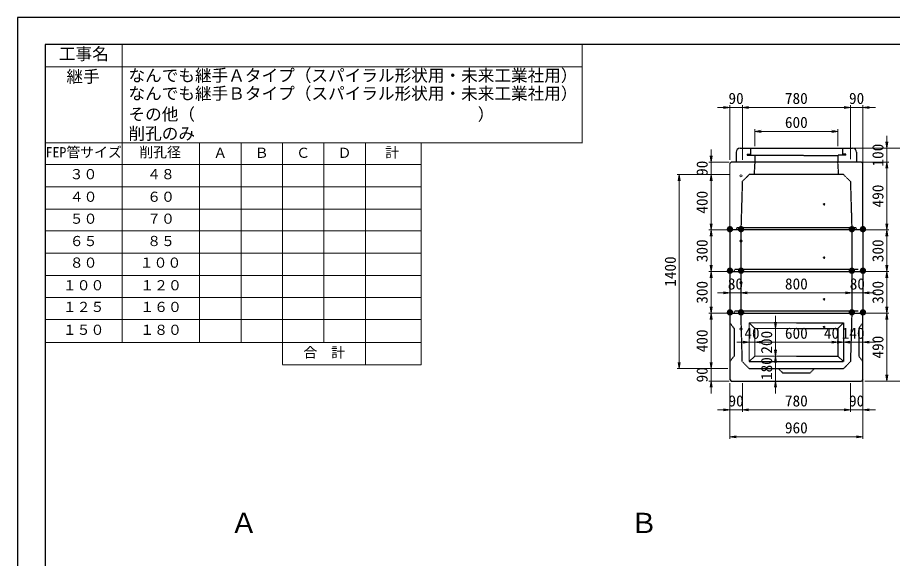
# Model space of a CAD drawing. Units: millimetres, scale not verified. Extents: x -297 to 298, y -210 to 211.
# Drawn here: x -297 to 18.7, y 15.4 to 210.5 of the extents above; entities that cross this region are included whole.
import ezdxf
from ezdxf.enums import TextEntityAlignment as Align

# ---------------------------------------------------------------- set-up
doc = ezdxf.new("R2010")
doc.units = ezdxf.units.MM
doc.linetypes.add('USER2', pattern=[4.7625, 3.175, -1.5875])
doc.layers.add('0-0', color=7, linetype='Continuous')
for name, color, linetype, lineweight in [('0-1_0', 9, 'Continuous', 25), ('0-2_dims', 7, 'Continuous', 18), ('0-3_pen1実線', 4, 'Continuous', 13), ('0-4_pen2実線', 3, 'Continuous', 13), ('0-5_pen3実線', 7, 'Continuous', 25), ('0-6_pen4実線', 7, 'Continuous', 25), ('0-7_pen2破線', 3, 'USER2', 25), ('0-8_鉄筋', 7, 'Continuous', 25), ('0-9_draw', 7, 'Continuous', 13)]:
    doc.layers.add(name, color=color, linetype=linetype, lineweight=lineweight)
doc.styles.add('ＭＳ ゴシック', font='')
doc.styles.get('ＭＳ ゴシック').set_extended_font_data('MS Gothic')

# ---------------------------------------------------------------- blocks, each defined once
blk = doc.blocks.new('部分図 1')
at = {"layer": '0-1_0'}
blk.add_lwpolyline([(0.1, 0.3), (11898.1, 0.3), (11898.1, 8410.3), (0.1, 8410.3)], close=True, dxfattribs=at)
at = {"layer": '0-2_dims'}
for p, q in [((755.1, 6066.8), (755.1, 8215.2)), ((4075.2, 7506.5), (4075.2, 8215.2)), ((200.1, 8055.5), (4076.2, 8055.5)), ((5140.5, 7383.8), (5140.5, 7777)), ((5230.9, 7383.8), (5230.9, 7777)), ((5230.9, 7383.8), (5230.9, 7777)), ((6010.5, 7388), (6010.5, 7777)), ((6010.5, 7388), (6010.5, 7777)), ((6100.5, 7330), (6100.5, 7777)), ((5140.5, 7762), (5050.5, 7762)), ((5140.5, 7762), (5230.9, 7762)), ((5230.9, 7762), (5320.9, 7762)), ((5230.9, 7762), (6010.5, 7762)), ((6010.5, 7762), (5920.5, 7762)), ((6010.5, 7762), (6100.5, 7762)), ((6100.5, 7762), (6190.5, 7762)), ((5320.5, 7483), (5320.5, 7604)), ((5320.5, 7589), (5920.5, 7589)), ((5920.5, 7483), (5920.5, 7604)), ((6273.5, 7468), (6273.5, 7558)), ((200.1, 7506.5), (4076.2, 7506.5)), ((1313.17, 6066.8), (1313.17, 7507.2)), ((1313.17, 6066.8), (1313.17, 7506.8)), ((1613.17, 6066.8), (1613.17, 7506.8)), ((1912.17, 5908), (1912.17, 7506.8)), ((2211.17, 6066.8), (2211.17, 7506.8)), ((2511.17, 5906), (2511.17, 7506.8)), ((5005.06, 7368), (5005.06, 7458)), ((6040.5, 7468), (6288.5, 7468)), ((6070.5, 7468), (6459.5, 7468)), ((6273.5, 7468), (6273.5, 7368)), ((200.17, 7349), (2913.17, 7349)), ((5135.5, 7368), (4990.06, 7368)), ((5005.06, 7368), (5005.06, 7278)), ((6070.5, 7368), (6288.5, 7368)), ((6070.5, 7368), (6288.5, 7368)), ((6273.5, 7368), (6273.5, 7278)), ((6273.5, 7368), (6273.5, 6878)), ((5135.5, 7278), (4760.5, 7278)), ((4775.5, 7278), (4775.5, 5878)), ((5135.5, 7278), (4990.06, 7278)), ((5135.5, 7278), (4990.06, 7278)), ((5005.06, 7278), (5005.06, 7188)), ((5005.06, 7278), (5005.06, 6878)), ((200.1, 7190), (2913.1, 7190)), ((200.1, 7028.2), (2913.1, 7028.2)), ((200.1, 6870.4), (2913.1, 6870.4)), ((5125.5, 6878), (4990.06, 6878)), ((5125.5, 6878), (4990.06, 6878)), ((5005.06, 6878), (5005.06, 6578)), ((6115.5, 6878), (6288.5, 6878)), ((6115.5, 6878), (6288.5, 6878)), ((6273.5, 6878), (6273.5, 6578)), ((200.1, 6711.4), (2913.1, 6711.4)), ((5125.5, 6578), (4990.06, 6578)), ((5125.5, 6578), (4990.06, 6578)), ((5005.06, 6578), (5005.06, 6278)), ((6115.5, 6578), (6288.5, 6578)), ((6115.5, 6578), (6288.5, 6578)), ((6273.5, 6578), (6273.5, 6278)), ((200.1, 6550.4), (2913.1, 6550.4)), ((200.1, 6390.4), (2913.1, 6390.4)), ((5140.6, 6424), (5050.6, 6424)), ((5140.6, 6277.9), (5140.6, 6439)), ((5140.6, 6424), (5221.01, 6424)), ((5221.01, 6293), (5221.01, 6439)), ((5221.01, 6293), (5221.01, 6439)), ((5221.01, 6424), (5311.01, 6424)), ((5221.01, 6424), (6020.6, 6424)), ((6020.6, 6424), (5930.6, 6424)), ((6020.6, 6293), (6020.6, 6439)), ((6020.6, 6293), (6020.6, 6439)), ((6020.6, 6424), (6100.6, 6424)), ((6100.6, 6278), (6100.6, 6439)), ((6100.6, 6424), (6190.6, 6424)), ((5125.5, 6278), (4990.06, 6278)), ((5155.5, 6278), (4990.06, 6278)), ((5005.06, 6278), (5005.06, 5878)), ((5470.6, 6168), (5470.6, 6258)), ((6115.5, 6278), (6288.5, 6278)), ((6130.5, 6278), (6288.5, 6278)), ((6273.5, 6278), (6273.5, 5788)), ((200.1, 6231.6), (2913.1, 6231.6)), ((5470.6, 6168), (5485.6, 6168)), ((5470.6, 5968), (5470.6, 6168)), ((2913.17, 6066.8), (2913.17, 5906.1)), ((5280.6, 6068), (5190.6, 6068)), ((5280.6, 6068), (5280.6, 6053)), ((5280.6, 6068), (5320.6, 6068)), ((5320.6, 6068), (5320.6, 6053)), ((5320.6, 6068), (5410.6, 6068)), ((5320.6, 6068), (5320.6, 6053)), ((5320.6, 6068), (5920.6, 6068)), ((5920.6, 6068), (5830.6, 6068)), ((5960.6, 6068), (5870.6, 6068)), ((5920.6, 6068), (5920.6, 6053)), ((5920.6, 6068), (5920.6, 6053)), ((5920.6, 6068), (5960.6, 6068)), ((5960.6, 6068), (5960.6, 6053)), ((5960.6, 6068), (6050.6, 6068)), ((5960.6, 6068), (5960.6, 6053)), ((5960.6, 6068), (6100.6, 6068)), ((6100.6, 6068), (6100.6, 6053)), ((6100.6, 6068), (6190.6, 6068)), ((5470.6, 5968), (5470.6, 6058)), ((5005.06, 5878), (5005.06, 5968)), ((5470.6, 5968), (5485.6, 5968)), ((5470.6, 5788), (5470.6, 5968)), ((5470.6, 5968), (5485.6, 5968)), ((5470.6, 5968), (5470.6, 5878)), ((1912.17, 5906.1), (2913.17, 5906.1)), ((5110.5, 5878), (4760.5, 5878)), ((5125.5, 5878), (4990.06, 5878)), ((5125.5, 5878), (4990.06, 5878)), ((5005.06, 5878), (5005.06, 5788)), ((5135.5, 5788), (4990.06, 5788)), ((5005.06, 5788), (5005.06, 5698)), ((5140.6, 5772.5), (5140.6, 5565)), ((5231, 5772.5), (5231, 5565)), ((5231, 5772.5), (5231, 5565)), ((5420.6, 5788), (5485.6, 5788)), ((5470.6, 5788), (5470.6, 5698)), ((6010.6, 5772.5), (6010.6, 5565)), ((6010.6, 5772.5), (6010.6, 5565)), ((6100.6, 5806), (6100.6, 5565)), ((6115.5, 5788), (6288.5, 5788)), ((6130.5, 5788), (6459.5, 5788)), ((5140.6, 5705.62), (5140.6, 5371)), ((6100.6, 5720), (6100.6, 5371)), ((5140.6, 5580), (5050.6, 5580)), ((5140.6, 5580), (5231, 5580)), ((5231, 5580), (5321, 5580)), ((5231, 5580), (6010.6, 5580)), ((6010.6, 5580), (5920.6, 5580)), ((6010.6, 5580), (6100.6, 5580)), ((6100.6, 5580), (6190.6, 5580)), ((5140.6, 5386), (6100.6, 5386))]:
    blk.add_line(p, q, dxfattribs=at)
for points in [[(5095.5, 7754.5), (5140.5, 7762), (5095.5, 7769.5)], [(5275.9, 7769.5), (5230.9, 7762), (5275.9, 7754.5)], [(5275.9, 7769.5), (5230.9, 7762), (5275.9, 7754.5)], [(5965.5, 7754.5), (6010.5, 7762), (5965.5, 7769.5)], [(5965.5, 7754.5), (6010.5, 7762), (5965.5, 7769.5)], [(6145.5, 7769.5), (6100.5, 7762), (6145.5, 7754.5)], [(5365.5, 7596.5), (5320.5, 7589), (5365.5, 7581.5)], [(5875.5, 7581.5), (5920.5, 7589), (5875.5, 7596.5)], [(6266, 7513), (6273.5, 7468), (6281, 7513)], [(4997.56, 7413), (5005.06, 7368), (5012.56, 7413)], [(6281, 7323), (6273.5, 7368), (6266, 7323)], [(6281, 7323), (6273.5, 7368), (6266, 7323)], [(4783, 7233), (4775.5, 7278), (4768, 7233)], [(5012.56, 7233), (5005.06, 7278), (4997.56, 7233)], [(5012.56, 7233), (5005.06, 7278), (4997.56, 7233)], [(4997.56, 6923), (5005.06, 6878), (5012.56, 6923)], [(6266, 6923), (6273.5, 6878), (6281, 6923)], [(5012.56, 6833), (5005.06, 6878), (4997.56, 6833)], [(6281, 6833), (6273.5, 6878), (6266, 6833)], [(4997.56, 6623), (5005.06, 6578), (5012.56, 6623)], [(5012.56, 6533), (5005.06, 6578), (4997.56, 6533)], [(6266, 6623), (6273.5, 6578), (6281, 6623)], [(6281, 6533), (6273.5, 6578), (6266, 6533)], [(5095.6, 6416.5), (5140.6, 6424), (5095.6, 6431.5)], [(5266.01, 6431.5), (5221.01, 6424), (5266.01, 6416.5)], [(5266.01, 6431.5), (5221.01, 6424), (5266.01, 6416.5)], [(5975.6, 6416.5), (6020.6, 6424), (5975.6, 6431.5)], [(5975.6, 6416.5), (6020.6, 6424), (5975.6, 6431.5)], [(6145.6, 6431.5), (6100.6, 6424), (6145.6, 6416.5)], [(4997.56, 6323), (5005.06, 6278), (5012.56, 6323)], [(6266, 6323), (6273.5, 6278), (6281, 6323)], [(5012.56, 6233), (5005.06, 6278), (4997.56, 6233)], [(6281, 6233), (6273.5, 6278), (6266, 6233)], [(5463.1, 6213), (5470.6, 6168), (5478.1, 6213)], [(5235.6, 6060.5), (5280.6, 6068), (5235.6, 6075.5)], [(5365.6, 6075.5), (5320.6, 6068), (5365.6, 6060.5)], [(5365.6, 6075.5), (5320.6, 6068), (5365.6, 6060.5)], [(5875.6, 6060.5), (5920.6, 6068), (5875.6, 6075.5)], [(5875.6, 6060.5), (5920.6, 6068), (5875.6, 6075.5)], [(5915.6, 6060.5), (5960.6, 6068), (5915.6, 6075.5)], [(6005.6, 6075.5), (5960.6, 6068), (6005.6, 6060.5)], [(6145.6, 6075.5), (6100.6, 6068), (6145.6, 6060.5)], [(5463.1, 6013), (5470.6, 5968), (5478.1, 6013)], [(5478.1, 5923), (5470.6, 5968), (5463.1, 5923)], [(4768, 5923), (4775.5, 5878), (4783, 5923)], [(4997.56, 5923), (5005.06, 5878), (5012.56, 5923)], [(4997.56, 5923), (5005.06, 5878), (5012.56, 5923)], [(6266, 5833), (6273.5, 5788), (6281, 5833)], [(5012.56, 5743), (5005.06, 5788), (4997.56, 5743)], [(5478.1, 5743), (5470.6, 5788), (5463.1, 5743)], [(5095.6, 5572.5), (5140.6, 5580), (5095.6, 5587.5)], [(5276, 5587.5), (5231, 5580), (5276, 5572.5)], [(5276, 5587.5), (5231, 5580), (5276, 5572.5)], [(5965.6, 5572.5), (6010.6, 5580), (5965.6, 5587.5)], [(5965.6, 5572.5), (6010.6, 5580), (5965.6, 5587.5)], [(6145.6, 5587.5), (6100.6, 5580), (6145.6, 5572.5)], [(5185.6, 5393.5), (5140.6, 5386), (5185.6, 5378.5)], [(6055.6, 5378.5), (6100.6, 5386), (6055.6, 5393.5)]]:
    blk.add_lwpolyline(points, dxfattribs=at)
blk.add_lwpolyline([(200.17, 6066.8), (2913.17, 6066.8), (2913.17, 7506.8), (200.17, 7506.8)], close=True, dxfattribs=at)
at = {"layer": '0-3_pen1実線'}
blk.add_line((5920.5, 7415.02), (5923.48, 7418), dxfattribs=at)
at = {"layer": '0-4_pen2実線'}
blk.add_line((5976.5, 7424), (5976.5, 7418), dxfattribs=at)
for centre, radius in [((5220.5, 7268), 8), ((5820.5, 7063), 6), ((5220.5, 6798), 8), ((5820.5, 6678), 6), ((5220.5, 6498), 8), ((5820.5, 6378), 6), ((5220.6, 6163), 8), ((5820.6, 6178), 6)]:
    blk.add_circle(centre, radius, dxfattribs=at)
at = {"layer": '0-5_pen3実線'}
for p, q in [((5215.5, 7468), (6025.5, 7468)), ((5185.5, 7438), (5185.5, 7368)), ((6055.5, 7438), (6055.5, 7368)), ((6090.5, 7368), (5150.5, 7368)), ((6100.5, 7358), (6090.5, 7368)), ((6100.5, 6878), (6100.5, 7358)), ((6100.5, 6878), (5140.5, 6878)), ((5140.5, 6878), (5140.5, 6578)), ((6100.5, 6878), (6100.5, 6578)), ((5140.5, 6578), (5140.5, 6278)), ((5140.5, 6578), (6100.5, 6578)), ((6100.5, 6578), (6100.5, 6278)), ((5140.5, 6278), (6100.5, 6278)), ((5140.6, 6278), (5140.6, 5798)), ((6100.6, 5798), (6100.6, 6278)), ((5620.6, 6208), (5960.6, 6208)), ((5960.6, 6208), (5920.6, 6168)), ((5960.6, 6208), (5960.6, 5928)), ((5620.6, 6168), (5920.6, 6168)), ((5920.6, 6168), (5920.6, 5968)), ((5620.6, 5968), (5920.6, 5968)), ((5920.6, 5968), (5960.6, 5928)), ((5280.6, 5928), (5959.13, 5929.47)), ((5140.6, 5798), (5150.6, 5788)), ((5150.6, 5788), (6090.6, 5788)), ((6100.6, 5798), (6090.6, 5788))]:
    blk.add_line(p, q, dxfattribs=at)
for centre, start, end in [((5215.5, 7438), 90, 180), ((6025.5, 7438), 0, 90)]:
    blk.add_arc(centre, 30, start, end, dxfattribs=at)
at = {"layer": '0-6_pen4実線'}
blk.add_lwpolyline([(200.1, 200.3), (11709.1, 200.3), (11709.1, 8215.3), (200.1, 8215.3)], close=True, dxfattribs=at)
at = {"layer": '0-7_pen2破線'}
for p, q in [((5288.5, 7468), (5288.5, 7418)), ((5952.5, 7468), (5952.5, 7424)), ((5264.5, 7424), (5288.5, 7424)), ((5264.5, 7424), (5264.5, 7418)), ((5264.5, 7418), (5920.5, 7415.02)), ((5320.5, 7418), (5320.5, 7368)), ((5920.5, 7418), (5920.5, 7368)), ((5976.5, 7418), (5920.5, 7418)), ((5976.5, 7424), (5952.5, 7424)), ((5320.5, 7368), (5315.5, 7278)), ((5925.5, 7278), (5920.5, 7368)), ((5230.5, 7228), (5280.5, 7278)), ((5620.5, 7278), (5280.5, 7278)), ((5960.5, 7278), (5620.5, 7278)), ((5960.5, 7278), (6010.5, 7228)), ((5230.5, 7228), (5220.5, 6893)), ((6010.5, 7228), (6020.5, 6893)), ((5190.5, 6893), (5185.5, 6878)), ((5620.5, 6893), (5190.5, 6893)), ((6050.5, 6893), (5620.5, 6893)), ((6050.5, 6893), (6055.5, 6878)), ((5220.5, 6878), (5220.5, 6593)), ((6020.5, 6878), (6020.5, 6593)), ((5170.5, 6578), (5175.5, 6593)), ((5620.5, 6593), (5175.5, 6593)), ((5220.5, 6578), (5220.5, 6293)), ((6065.5, 6593), (5620.5, 6593)), ((6020.5, 6578), (6020.5, 6293)), ((5170.5, 6278), (5175.5, 6293)), ((5620.5, 6293), (5175.5, 6293)), ((5230.6, 5928), (5221.01, 6278)), ((6065.5, 6293), (5620.5, 6293)), ((5140.6, 6208), (5170.6, 6168)), ((6100.6, 6208), (6070.6, 6168)), ((6070.6, 6168), (6070.6, 5968)), ((6070.6, 5968), (6100.6, 5928)), ((5280.6, 5878), (5230.6, 5928)), ((5280.6, 5878), (5960.6, 5878)), ((5520.6, 5848), (5490.6, 5878)), ((5720.6, 5848), (5750.6, 5878)), ((5520.6, 5848), (5720.6, 5848))]:
    blk.add_line(p, q, dxfattribs=at)
for points in [[(6020.6, 6278), (6010.6, 5928), (5960.6, 5878)], [(5170.6, 6168), (5170.6, 5968), (5140.6, 5928)]]:
    blk.add_lwpolyline(points, dxfattribs=at)
at = {"layer": '0-9_draw'}
for p, q in [((5140.5, 7358), (5150.5, 7368)), ((5140.5, 7358), (5140.5, 6878)), ((5280.6, 6208), (5620.6, 6208)), ((5280.6, 6208), (5280.6, 5928)), ((5280.6, 6208), (5320.6, 6168)), ((5320.6, 6168), (5620.6, 6168)), ((5320.6, 6168), (5320.6, 5968)), ((5320.6, 5968), (5280.6, 5928)), ((5320.6, 5968), (5620.6, 5968))]:
    blk.add_line(p, q, dxfattribs=at)
at = {"layer": '0-2_dims', "style": 'ＭＳ ゴシック'}
for s, height, p in [('工事名', 87.98, (299.1, 8078.2)), ('継手', 87.98, (353.1, 7914.2)), ('なんでも継手Ａタイプ（スパイラル形状用・未来工業社用）\u3000\u3000', 87.98, (801.1, 7922.2)), ('なんでも継手Ｂタイプ（スパイラル形状用・未来工業社用）\u3000\u3000', 87.98, (801.1, 7792.2)), ('90', 80.65, (5130.7, 7762.5)), ('780', 80.65, (5538.2, 7762.5)), ('90', 80.65, (6000.5, 7762.5)), ('その他（\u3000\u3000\u3000\u3000\u3000\u3000\u3000\u3000\u3000\u3000\u3000\u3000\u3000\u3000\u3000\u3000\u3000）', 87.98, (801.1, 7642.2)), ('600', 80.65, (5538, 7589.5)), ('削孔のみ', 87.98, (801.1, 7503.2)), ('FEP管サイズ', 73.31, (203.17, 7379.9)), ('削孔径', 73.31, (879.17, 7379.9)), ('Ａ', 73.31, (1413.17, 7375.9)), ('Ｂ', 73.31, (1712.17, 7375.9)), ('Ｃ', 73.31, (2011.17, 7375.9)), ('Ｄ', 73.31, (2310.17, 7375.9)), ('計', 73.31, (2654.17, 7378.9)), ('３０', 73.31, (376.17, 7221.9)), ('４８', 73.31, (935.17, 7221.9)), ('４０', 73.31, (377.07, 7058.9)), ('６０', 73.31, (936.07, 7058.9)), ('５０', 73.31, (377.07, 6900.5)), ('７０', 73.31, (936.07, 6900.5)), ('●', 36.66, (5115.5, 6852.9)), ('●', 36.66, (5195.6, 6853.08)), ('●', 36.66, (5995.5, 6852.9)), ('●', 36.66, (6075.4, 6853)), ('６５', 73.31, (377.07, 6739.5)), ('８５', 73.31, (936.07, 6739.5)), ('８０', 73.31, (377.17, 6583.5)), ('１００', 73.31, (882.17, 6583.5)), ('●', 36.66, (5115.4, 6553)), ('●', 36.66, (5195.9, 6553.04)), ('●', 36.66, (5995.5, 6553)), ('●', 36.66, (6075.3, 6553.01)), ('１００', 73.31, (327.07, 6420.5)), ('１２０', 73.31, (886.07, 6420.5)), ('80', 80.65, (5125.81, 6424.5)), ('800', 80.65, (5538.31, 6424.5)), ('80', 80.65, (6005.6, 6424.5)), ('１２５', 73.31, (327.07, 6264.1)), ('１６０', 73.31, (886.07, 6264.1)), ('●', 36.66, (5115.56, 6253)), ('●', 36.66, (5195.7, 6253)), ('●', 36.66, (5995.4, 6253.02)), ('●', 36.66, (6075.5, 6252.94)), ('１５０', 73.31, (327.07, 6099.1)), ('１８０', 73.31, (886.07, 6099.1)), ('40', 80.65, (5245.6, 6068.5)), ('600', 80.65, (5538.1, 6068.5)), ('40', 80.65, (5819.6, 6069)), ('140', 80.65, (5948.1, 6068.5)), ('合\u3000計', 73.31, (2063.17, 5935.9)), ('90', 80.65, (5130.8, 5580.5)), ('780', 80.65, (5538.3, 5580.5)), ('90', 80.65, (6000.6, 5580.5)), ('960', 80.65, (5538.1, 5386.5))]:
    blk.add_text(s, height=height, dxfattribs=at).set_placement(p, align=Align.BOTTOM_LEFT)
for s, p in [('100', (6273, 7335.5)), ('90', (5004.56, 7268)), ('490', (6273, 7040.5)), ('400', (5004.56, 6995.5)), ('300', (5004.56, 6645.5)), ('300', (6273, 6645.5)), ('1400', (4775, 6468)), ('300', (5004.56, 6345.5)), ('300', (6273, 6345.5)), ('400', (5004.56, 5995.5)), ('200', (5470.1, 5985.5)), ('490', (6273, 5950.5)), ('180', (5470.1, 5795.5)), ('90', (5004.56, 5778))]:
    blk.add_text(s, height=80.65, rotation=90, dxfattribs=at).set_placement(p, align=Align.BOTTOM_LEFT)
at = {"layer": '0-8_鉄筋', "style": 'ＭＳ ゴシック'}
for s, p in [('Ａ', (1533.97, 4647.23)), ('Ｂ', (4419.97, 4647.23))]:
    blk.add_text(s, height=146.6, dxfattribs=at).set_placement(p, align=Align.BOTTOM_LEFT)

msp = doc.modelspace()

# ---------------------------------------------------------------- block references
at = {"layer": '0-0', "xscale": 0.05, "yscale": 0.05}
msp.add_blockref('部分図 1', (-297, -210), dxfattribs=at)

doc.saveas('drawing.dxf')
